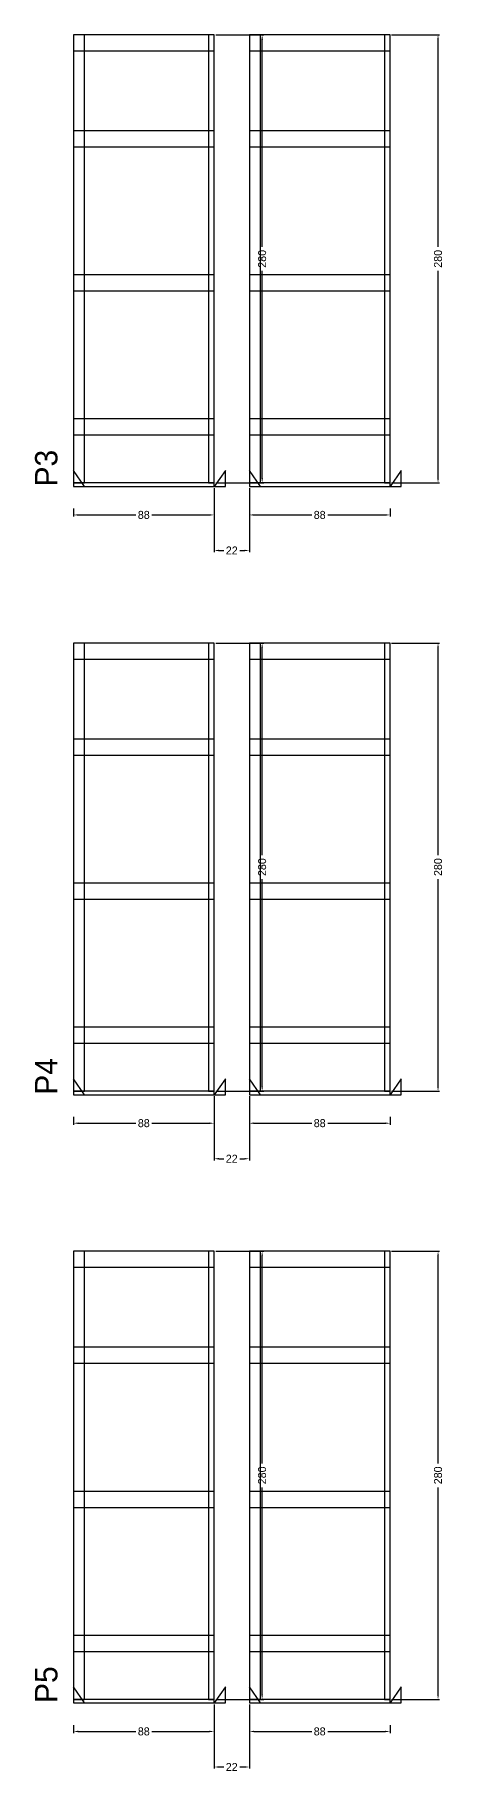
# Model space of a CAD drawing. Header units: centimetres. Extents: x -7000 to 4307, y -13306 to 295.
# Drawn here: x 3976 to 4231, y -1563 to -478 of the extents above; entities that cross this region are included whole.
import ezdxf

# ---------------------------------------------------------------- set-up
doc = ezdxf.new("R2010")
doc.units = ezdxf.units.CM
for name, color, linetype in [('COTA', 241, 'Continuous'), ('NOMENCLATURA', 7, 'Continuous'), ('SARR_2.2x10', 60, 'Continuous'), ('SARR_2.2x7', 40, 'Continuous'), ('SARR_3.5x7', 81, 'Continuous')]:
    doc.layers.add(name, color=color, linetype=linetype)
doc.dimstyles.new('PAINEL-NOVA', dxfattribs={"dimtxt": 5, "dimasz": 3, "dimexe": 1, "dimexo": 1, "dimgap": 1, "dimtad": 1, "dimcen": 2.5, "dimazin": 3, "dimtfac": 1, "dimtmove": 0, "dimatfit": 3})

# ---------------------------------------------------------------- blocks, each defined once
blk = doc.blocks.new('_CLOSEDFILLED')
at = {"color": 0, "linetype": 'BYBLOCK'}
blk.add_solid([(-1, 0.16), (0, 0), (-1, -0.16)], dxfattribs=at)
blk = doc.blocks.new('*D89')
for p, q in [((4000, -773.8), (4000, -778.8)), ((4003, -777.8), (4039, -777.8)), ((4049, -777.8), (4085, -777.8)), ((4088, -773.8), (4088, -778.8))]:
    blk.add_line(p, q)
at = {"layer": 'Defpoints'}
for p in [(4000, -772.8), (4000, -777.8), (4088, -772.8)]:
    blk.add_point(p, dxfattribs=at)
at = {"layer": 'SARR_2.2x10', "xscale": 3, "yscale": 3, "rotation": 180}
blk.add_blockref('_CLOSEDFILLED', (4000, -777.8), dxfattribs=at)
at = {"layer": 'SARR_2.2x10', "xscale": 3, "yscale": 3}
blk.add_blockref('_CLOSEDFILLED', (4088, -777.8), dxfattribs=at)
at = {"layer": 'SARR_2.2x10', "insert": (4044, -777.8), "char_height": 5, "attachment_point": 5}
blk.add_mtext('88', dxfattribs=at)
blk = doc.blocks.new('*D90')
for p, q in [((4089, -477.8), (4119, -477.8)), ((4118, -610.3), (4118, -480.8)), ((4118, -754.8), (4118, -625.3)), ((4089, -757.8), (4119, -757.8))]:
    blk.add_line(p, q)
at = {"layer": 'Defpoints'}
for p in [(4088, -477.8), (4088, -757.8), (4118, -757.8)]:
    blk.add_point(p, dxfattribs=at)
at = {"layer": 'SARR_2.2x10', "xscale": 3, "yscale": 3}
for p, rotation in [((4118, -477.8), 90), ((4118, -757.8), 270)]:
    blk.add_blockref('_CLOSEDFILLED', p, dxfattribs=dict(at, rotation=rotation))
at = {"layer": 'SARR_2.2x10', "insert": (4118, -617.8), "char_height": 5, "attachment_point": 5, "rotation": 90}
blk.add_mtext('280', dxfattribs=at)
blk = doc.blocks.new('GRA-E')
at = {"layer": 'SARR_2.2x7'}
blk.add_lwpolyline([(0, 0), (7, 0), (0, 10)], close=True, dxfattribs=at)
blk = doc.blocks.new('GRA-D')
at = {"layer": 'SARR_2.2x7'}
blk.add_lwpolyline([(0, 0), (7, 0), (7, 10)], close=True, dxfattribs=at)
blk = doc.blocks.new('*D91')
for p, q in [((4110, -773.8), (4110, -778.8)), ((4113, -777.8), (4149, -777.8)), ((4159, -777.8), (4195, -777.8)), ((4198, -773.8), (4198, -778.8))]:
    blk.add_line(p, q)
at = {"layer": 'Defpoints'}
for p in [(4110, -772.8), (4110, -777.8), (4198, -772.8)]:
    blk.add_point(p, dxfattribs=at)
at = {"layer": 'SARR_2.2x10', "xscale": 3, "yscale": 3, "rotation": 180}
blk.add_blockref('_CLOSEDFILLED', (4110, -777.8), dxfattribs=at)
at = {"layer": 'SARR_2.2x10', "xscale": 3, "yscale": 3}
blk.add_blockref('_CLOSEDFILLED', (4198, -777.8), dxfattribs=at)
at = {"layer": 'SARR_2.2x10', "insert": (4154, -777.8), "char_height": 5, "attachment_point": 5}
blk.add_mtext('88', dxfattribs=at)
blk = doc.blocks.new('*D92')
for p, q in [((4199, -477.8), (4229, -477.8)), ((4228, -610.3), (4228, -480.8)), ((4228, -754.8), (4228, -625.3)), ((4199, -757.8), (4229, -757.8))]:
    blk.add_line(p, q)
at = {"layer": 'Defpoints'}
for p in [(4198, -477.8), (4198, -757.8), (4228, -757.8)]:
    blk.add_point(p, dxfattribs=at)
at = {"layer": 'SARR_2.2x10', "xscale": 3, "yscale": 3}
for p, rotation in [((4228, -477.8), 90), ((4228, -757.8), 270)]:
    blk.add_blockref('_CLOSEDFILLED', p, dxfattribs=dict(at, rotation=rotation))
at = {"layer": 'SARR_2.2x10', "insert": (4228, -617.8), "char_height": 5, "attachment_point": 5, "rotation": 90}
blk.add_mtext('280', dxfattribs=at)
blk = doc.blocks.new('*D93')
for p, q in [((4199, -477.8), (4229, -477.8)), ((4228, -610.3), (4228, -480.8)), ((4228, -754.8), (4228, -625.3)), ((4199, -757.8), (4229, -757.8))]:
    blk.add_line(p, q)
at = {"layer": 'Defpoints'}
for p in [(4198, -477.8), (4198, -757.8), (4228, -757.8)]:
    blk.add_point(p, dxfattribs=at)
at = {"layer": 'SARR_2.2x10', "xscale": 3, "yscale": 3}
for p, rotation in [((4228, -477.8), 90), ((4228, -757.8), 270)]:
    blk.add_blockref('_CLOSEDFILLED', p, dxfattribs=dict(at, rotation=rotation))
at = {"layer": 'SARR_2.2x10', "insert": (4228, -617.8), "char_height": 5, "attachment_point": 5, "rotation": 90}
blk.add_mtext('280', dxfattribs=at)
blk = doc.blocks.new('*D94')
for p, q in [((4199, -477.8), (4229, -477.8)), ((4228, -610.3), (4228, -480.8)), ((4228, -754.8), (4228, -625.3)), ((4199, -757.8), (4229, -757.8))]:
    blk.add_line(p, q)
at = {"layer": 'Defpoints'}
for p in [(4198, -477.8), (4198, -757.8), (4228, -757.8)]:
    blk.add_point(p, dxfattribs=at)
at = {"layer": 'SARR_2.2x10', "xscale": 3, "yscale": 3}
for p, rotation in [((4228, -477.8), 90), ((4228, -757.8), 270)]:
    blk.add_blockref('_CLOSEDFILLED', p, dxfattribs=dict(at, rotation=rotation))
at = {"layer": 'SARR_2.2x10', "insert": (4228, -617.8), "char_height": 5, "attachment_point": 5, "rotation": 90}
blk.add_mtext('280', dxfattribs=at)
blk = doc.blocks.new('*D95')
for p, q in [((4199, -477.8), (4229, -477.8)), ((4228, -610.3), (4228, -480.8)), ((4228, -754.8), (4228, -625.3)), ((4199, -757.8), (4229, -757.8))]:
    blk.add_line(p, q)
at = {"layer": 'Defpoints'}
for p in [(4198, -477.8), (4198, -757.8), (4228, -757.8)]:
    blk.add_point(p, dxfattribs=at)
at = {"layer": 'SARR_2.2x10', "xscale": 3, "yscale": 3}
for p, rotation in [((4228, -477.8), 90), ((4228, -757.8), 270)]:
    blk.add_blockref('_CLOSEDFILLED', p, dxfattribs=dict(at, rotation=rotation))
at = {"layer": 'SARR_2.2x10', "insert": (4228, -617.8), "char_height": 5, "attachment_point": 5, "rotation": 90}
blk.add_mtext('280', dxfattribs=at)
blk = doc.blocks.new('*D96')
for p, q in [((4199, -477.8), (4229, -477.8)), ((4228, -610.3), (4228, -480.8)), ((4228, -754.8), (4228, -625.3)), ((4199, -757.8), (4229, -757.8))]:
    blk.add_line(p, q)
at = {"layer": 'Defpoints'}
for p in [(4198, -477.8), (4198, -757.8), (4228, -757.8)]:
    blk.add_point(p, dxfattribs=at)
at = {"layer": 'SARR_2.2x10', "xscale": 3, "yscale": 3}
for p, rotation in [((4228, -477.8), 90), ((4228, -757.8), 270)]:
    blk.add_blockref('_CLOSEDFILLED', p, dxfattribs=dict(at, rotation=rotation))
at = {"layer": 'SARR_2.2x10', "insert": (4228, -617.8), "char_height": 5, "attachment_point": 5, "rotation": 90}
blk.add_mtext('280', dxfattribs=at)
blk = doc.blocks.new('*D97')
for p, q in [((4199, -477.8), (4229, -477.8)), ((4228, -610.3), (4228, -480.8)), ((4228, -754.8), (4228, -625.3)), ((4199, -757.8), (4229, -757.8))]:
    blk.add_line(p, q)
at = {"layer": 'Defpoints'}
for p in [(4198, -477.8), (4198, -757.8), (4228, -757.8)]:
    blk.add_point(p, dxfattribs=at)
at = {"layer": 'SARR_2.2x10', "xscale": 3, "yscale": 3}
for p, rotation in [((4228, -477.8), 90), ((4228, -757.8), 270)]:
    blk.add_blockref('_CLOSEDFILLED', p, dxfattribs=dict(at, rotation=rotation))
at = {"layer": 'SARR_2.2x10', "insert": (4228, -617.8), "char_height": 5, "attachment_point": 5, "rotation": 90}
blk.add_mtext('280', dxfattribs=at)
blk = doc.blocks.new('*D98')
for p, q in [((4199, -477.8), (4229, -477.8)), ((4228, -610.3), (4228, -480.8)), ((4228, -754.8), (4228, -625.3)), ((4199, -757.8), (4229, -757.8))]:
    blk.add_line(p, q)
at = {"layer": 'Defpoints'}
for p in [(4198, -477.8), (4198, -757.8), (4228, -757.8)]:
    blk.add_point(p, dxfattribs=at)
at = {"layer": 'SARR_2.2x10', "xscale": 3, "yscale": 3}
for p, rotation in [((4228, -477.8), 90), ((4228, -757.8), 270)]:
    blk.add_blockref('_CLOSEDFILLED', p, dxfattribs=dict(at, rotation=rotation))
at = {"layer": 'SARR_2.2x10', "insert": (4228, -617.8), "char_height": 5, "attachment_point": 5, "rotation": 90}
blk.add_mtext('280', dxfattribs=at)
blk = doc.blocks.new('*D99')
for p, q in [((4199, -477.8), (4229, -477.8)), ((4228, -610.3), (4228, -480.8)), ((4228, -754.8), (4228, -625.3)), ((4199, -757.8), (4229, -757.8))]:
    blk.add_line(p, q)
at = {"layer": 'Defpoints'}
for p in [(4198, -477.8), (4198, -757.8), (4228, -757.8)]:
    blk.add_point(p, dxfattribs=at)
at = {"layer": 'SARR_2.2x10', "xscale": 3, "yscale": 3}
for p, rotation in [((4228, -477.8), 90), ((4228, -757.8), 270)]:
    blk.add_blockref('_CLOSEDFILLED', p, dxfattribs=dict(at, rotation=rotation))
at = {"layer": 'SARR_2.2x10', "insert": (4228, -617.8), "char_height": 5, "attachment_point": 5, "rotation": 90}
blk.add_mtext('280', dxfattribs=at)
blk = doc.blocks.new('*D100')
for p, q in [((4199, -477.8), (4229, -477.8)), ((4228, -610.3), (4228, -480.8)), ((4228, -754.8), (4228, -625.3)), ((4199, -757.8), (4229, -757.8))]:
    blk.add_line(p, q)
at = {"layer": 'Defpoints'}
for p in [(4198, -477.8), (4198, -757.8), (4228, -757.8)]:
    blk.add_point(p, dxfattribs=at)
at = {"layer": 'SARR_2.2x10', "xscale": 3, "yscale": 3}
for p, rotation in [((4228, -477.8), 90), ((4228, -757.8), 270)]:
    blk.add_blockref('_CLOSEDFILLED', p, dxfattribs=dict(at, rotation=rotation))
at = {"layer": 'SARR_2.2x10', "insert": (4228, -617.8), "char_height": 5, "attachment_point": 5, "rotation": 90}
blk.add_mtext('280', dxfattribs=at)
blk = doc.blocks.new('*D101')
for p, q in [((4199, -477.8), (4229, -477.8)), ((4228, -610.3), (4228, -480.8)), ((4228, -754.8), (4228, -625.3)), ((4199, -757.8), (4229, -757.8))]:
    blk.add_line(p, q)
at = {"layer": 'Defpoints'}
for p in [(4198, -477.8), (4198, -757.8), (4228, -757.8)]:
    blk.add_point(p, dxfattribs=at)
at = {"layer": 'SARR_2.2x10', "xscale": 3, "yscale": 3}
for p, rotation in [((4228, -477.8), 90), ((4228, -757.8), 270)]:
    blk.add_blockref('_CLOSEDFILLED', p, dxfattribs=dict(at, rotation=rotation))
at = {"layer": 'SARR_2.2x10', "insert": (4228, -617.8), "char_height": 5, "attachment_point": 5, "rotation": 90}
blk.add_mtext('280', dxfattribs=at)
blk = doc.blocks.new('*D102')
for p, q in [((4088, -761), (4088, -801)), ((4110, -761), (4110, -801)), ((4091, -800), (4094, -800)), ((4104, -800), (4107, -800))]:
    blk.add_line(p, q)
at = {"layer": 'Defpoints'}
for p in [(4088, -760), (4110, -760), (4088, -800)]:
    blk.add_point(p, dxfattribs=at)
at = {"layer": 'COTA', "xscale": 3, "yscale": 3, "rotation": 180}
blk.add_blockref('_CLOSEDFILLED', (4088, -800), dxfattribs=at)
at = {"layer": 'COTA', "xscale": 3, "yscale": 3}
blk.add_blockref('_CLOSEDFILLED', (4110, -800), dxfattribs=at)
at = {"layer": 'COTA', "insert": (4099, -800), "char_height": 5, "attachment_point": 5}
blk.add_mtext('22', dxfattribs=at)
blk = doc.blocks.new('*D123')
for p, q in [((4000, -1153.8), (4000, -1158.8)), ((4003, -1157.8), (4039, -1157.8)), ((4049, -1157.8), (4085, -1157.8)), ((4088, -1153.8), (4088, -1158.8))]:
    blk.add_line(p, q)
at = {"layer": 'Defpoints'}
for p in [(4000, -1152.8), (4000, -1157.8), (4088, -1152.8)]:
    blk.add_point(p, dxfattribs=at)
at = {"layer": 'SARR_2.2x10', "xscale": 3, "yscale": 3, "rotation": 180}
blk.add_blockref('_CLOSEDFILLED', (4000, -1157.8), dxfattribs=at)
at = {"layer": 'SARR_2.2x10', "xscale": 3, "yscale": 3}
blk.add_blockref('_CLOSEDFILLED', (4088, -1157.8), dxfattribs=at)
at = {"layer": 'SARR_2.2x10', "insert": (4044, -1157.8), "char_height": 5, "attachment_point": 5}
blk.add_mtext('88', dxfattribs=at)
blk = doc.blocks.new('*D124')
for p, q in [((4089, -857.8), (4119, -857.8)), ((4118, -990.3), (4118, -860.8)), ((4118, -1134.8), (4118, -1005.3)), ((4089, -1137.8), (4119, -1137.8))]:
    blk.add_line(p, q)
at = {"layer": 'Defpoints'}
for p in [(4088, -857.8), (4088, -1137.8), (4118, -1137.8)]:
    blk.add_point(p, dxfattribs=at)
at = {"layer": 'SARR_2.2x10', "xscale": 3, "yscale": 3}
for p, rotation in [((4118, -857.8), 90), ((4118, -1137.8), 270)]:
    blk.add_blockref('_CLOSEDFILLED', p, dxfattribs=dict(at, rotation=rotation))
at = {"layer": 'SARR_2.2x10', "insert": (4118, -997.8), "char_height": 5, "attachment_point": 5, "rotation": 90}
blk.add_mtext('280', dxfattribs=at)
blk = doc.blocks.new('*D125')
for p, q in [((4110, -1153.8), (4110, -1158.8)), ((4113, -1157.8), (4149, -1157.8)), ((4159, -1157.8), (4195, -1157.8)), ((4198, -1153.8), (4198, -1158.8))]:
    blk.add_line(p, q)
at = {"layer": 'Defpoints'}
for p in [(4110, -1152.8), (4110, -1157.8), (4198, -1152.8)]:
    blk.add_point(p, dxfattribs=at)
at = {"layer": 'SARR_2.2x10', "xscale": 3, "yscale": 3, "rotation": 180}
blk.add_blockref('_CLOSEDFILLED', (4110, -1157.8), dxfattribs=at)
at = {"layer": 'SARR_2.2x10', "xscale": 3, "yscale": 3}
blk.add_blockref('_CLOSEDFILLED', (4198, -1157.8), dxfattribs=at)
at = {"layer": 'SARR_2.2x10', "insert": (4154, -1157.8), "char_height": 5, "attachment_point": 5}
blk.add_mtext('88', dxfattribs=at)
blk = doc.blocks.new('*D126')
for p, q in [((4199, -857.8), (4229, -857.8)), ((4228, -990.3), (4228, -860.8)), ((4228, -1134.8), (4228, -1005.3)), ((4199, -1137.8), (4229, -1137.8))]:
    blk.add_line(p, q)
at = {"layer": 'Defpoints'}
for p in [(4198, -857.8), (4198, -1137.8), (4228, -1137.8)]:
    blk.add_point(p, dxfattribs=at)
at = {"layer": 'SARR_2.2x10', "xscale": 3, "yscale": 3}
for p, rotation in [((4228, -857.8), 90), ((4228, -1137.8), 270)]:
    blk.add_blockref('_CLOSEDFILLED', p, dxfattribs=dict(at, rotation=rotation))
at = {"layer": 'SARR_2.2x10', "insert": (4228, -997.8), "char_height": 5, "attachment_point": 5, "rotation": 90}
blk.add_mtext('280', dxfattribs=at)
blk = doc.blocks.new('*D127')
for p, q in [((4199, -857.8), (4229, -857.8)), ((4228, -990.3), (4228, -860.8)), ((4228, -1134.8), (4228, -1005.3)), ((4199, -1137.8), (4229, -1137.8))]:
    blk.add_line(p, q)
at = {"layer": 'Defpoints'}
for p in [(4198, -857.8), (4198, -1137.8), (4228, -1137.8)]:
    blk.add_point(p, dxfattribs=at)
at = {"layer": 'SARR_2.2x10', "xscale": 3, "yscale": 3}
for p, rotation in [((4228, -857.8), 90), ((4228, -1137.8), 270)]:
    blk.add_blockref('_CLOSEDFILLED', p, dxfattribs=dict(at, rotation=rotation))
at = {"layer": 'SARR_2.2x10', "insert": (4228, -997.8), "char_height": 5, "attachment_point": 5, "rotation": 90}
blk.add_mtext('280', dxfattribs=at)
blk = doc.blocks.new('*D128')
for p, q in [((4199, -857.8), (4229, -857.8)), ((4228, -990.3), (4228, -860.8)), ((4228, -1134.8), (4228, -1005.3)), ((4199, -1137.8), (4229, -1137.8))]:
    blk.add_line(p, q)
at = {"layer": 'Defpoints'}
for p in [(4198, -857.8), (4198, -1137.8), (4228, -1137.8)]:
    blk.add_point(p, dxfattribs=at)
at = {"layer": 'SARR_2.2x10', "xscale": 3, "yscale": 3}
for p, rotation in [((4228, -857.8), 90), ((4228, -1137.8), 270)]:
    blk.add_blockref('_CLOSEDFILLED', p, dxfattribs=dict(at, rotation=rotation))
at = {"layer": 'SARR_2.2x10', "insert": (4228, -997.8), "char_height": 5, "attachment_point": 5, "rotation": 90}
blk.add_mtext('280', dxfattribs=at)
blk = doc.blocks.new('*D129')
for p, q in [((4199, -857.8), (4229, -857.8)), ((4228, -990.3), (4228, -860.8)), ((4228, -1134.8), (4228, -1005.3)), ((4199, -1137.8), (4229, -1137.8))]:
    blk.add_line(p, q)
at = {"layer": 'Defpoints'}
for p in [(4198, -857.8), (4198, -1137.8), (4228, -1137.8)]:
    blk.add_point(p, dxfattribs=at)
at = {"layer": 'SARR_2.2x10', "xscale": 3, "yscale": 3}
for p, rotation in [((4228, -857.8), 90), ((4228, -1137.8), 270)]:
    blk.add_blockref('_CLOSEDFILLED', p, dxfattribs=dict(at, rotation=rotation))
at = {"layer": 'SARR_2.2x10', "insert": (4228, -997.8), "char_height": 5, "attachment_point": 5, "rotation": 90}
blk.add_mtext('280', dxfattribs=at)
blk = doc.blocks.new('*D130')
for p, q in [((4199, -857.8), (4229, -857.8)), ((4228, -990.3), (4228, -860.8)), ((4228, -1134.8), (4228, -1005.3)), ((4199, -1137.8), (4229, -1137.8))]:
    blk.add_line(p, q)
at = {"layer": 'Defpoints'}
for p in [(4198, -857.8), (4198, -1137.8), (4228, -1137.8)]:
    blk.add_point(p, dxfattribs=at)
at = {"layer": 'SARR_2.2x10', "xscale": 3, "yscale": 3}
for p, rotation in [((4228, -857.8), 90), ((4228, -1137.8), 270)]:
    blk.add_blockref('_CLOSEDFILLED', p, dxfattribs=dict(at, rotation=rotation))
at = {"layer": 'SARR_2.2x10', "insert": (4228, -997.8), "char_height": 5, "attachment_point": 5, "rotation": 90}
blk.add_mtext('280', dxfattribs=at)
blk = doc.blocks.new('*D131')
for p, q in [((4199, -857.8), (4229, -857.8)), ((4228, -990.3), (4228, -860.8)), ((4228, -1134.8), (4228, -1005.3)), ((4199, -1137.8), (4229, -1137.8))]:
    blk.add_line(p, q)
at = {"layer": 'Defpoints'}
for p in [(4198, -857.8), (4198, -1137.8), (4228, -1137.8)]:
    blk.add_point(p, dxfattribs=at)
at = {"layer": 'SARR_2.2x10', "xscale": 3, "yscale": 3}
for p, rotation in [((4228, -857.8), 90), ((4228, -1137.8), 270)]:
    blk.add_blockref('_CLOSEDFILLED', p, dxfattribs=dict(at, rotation=rotation))
at = {"layer": 'SARR_2.2x10', "insert": (4228, -997.8), "char_height": 5, "attachment_point": 5, "rotation": 90}
blk.add_mtext('280', dxfattribs=at)
blk = doc.blocks.new('*D132')
for p, q in [((4199, -857.8), (4229, -857.8)), ((4228, -990.3), (4228, -860.8)), ((4228, -1134.8), (4228, -1005.3)), ((4199, -1137.8), (4229, -1137.8))]:
    blk.add_line(p, q)
at = {"layer": 'Defpoints'}
for p in [(4198, -857.8), (4198, -1137.8), (4228, -1137.8)]:
    blk.add_point(p, dxfattribs=at)
at = {"layer": 'SARR_2.2x10', "xscale": 3, "yscale": 3}
for p, rotation in [((4228, -857.8), 90), ((4228, -1137.8), 270)]:
    blk.add_blockref('_CLOSEDFILLED', p, dxfattribs=dict(at, rotation=rotation))
at = {"layer": 'SARR_2.2x10', "insert": (4228, -997.8), "char_height": 5, "attachment_point": 5, "rotation": 90}
blk.add_mtext('280', dxfattribs=at)
blk = doc.blocks.new('*D133')
for p, q in [((4199, -857.8), (4229, -857.8)), ((4228, -990.3), (4228, -860.8)), ((4228, -1134.8), (4228, -1005.3)), ((4199, -1137.8), (4229, -1137.8))]:
    blk.add_line(p, q)
at = {"layer": 'Defpoints'}
for p in [(4198, -857.8), (4198, -1137.8), (4228, -1137.8)]:
    blk.add_point(p, dxfattribs=at)
at = {"layer": 'SARR_2.2x10', "xscale": 3, "yscale": 3}
for p, rotation in [((4228, -857.8), 90), ((4228, -1137.8), 270)]:
    blk.add_blockref('_CLOSEDFILLED', p, dxfattribs=dict(at, rotation=rotation))
at = {"layer": 'SARR_2.2x10', "insert": (4228, -997.8), "char_height": 5, "attachment_point": 5, "rotation": 90}
blk.add_mtext('280', dxfattribs=at)
blk = doc.blocks.new('*D134')
for p, q in [((4199, -857.8), (4229, -857.8)), ((4228, -990.3), (4228, -860.8)), ((4228, -1134.8), (4228, -1005.3)), ((4199, -1137.8), (4229, -1137.8))]:
    blk.add_line(p, q)
at = {"layer": 'Defpoints'}
for p in [(4198, -857.8), (4198, -1137.8), (4228, -1137.8)]:
    blk.add_point(p, dxfattribs=at)
at = {"layer": 'SARR_2.2x10', "xscale": 3, "yscale": 3}
for p, rotation in [((4228, -857.8), 90), ((4228, -1137.8), 270)]:
    blk.add_blockref('_CLOSEDFILLED', p, dxfattribs=dict(at, rotation=rotation))
at = {"layer": 'SARR_2.2x10', "insert": (4228, -997.8), "char_height": 5, "attachment_point": 5, "rotation": 90}
blk.add_mtext('280', dxfattribs=at)
blk = doc.blocks.new('*D135')
for p, q in [((4199, -857.8), (4229, -857.8)), ((4228, -990.3), (4228, -860.8)), ((4228, -1134.8), (4228, -1005.3)), ((4199, -1137.8), (4229, -1137.8))]:
    blk.add_line(p, q)
at = {"layer": 'Defpoints'}
for p in [(4198, -857.8), (4198, -1137.8), (4228, -1137.8)]:
    blk.add_point(p, dxfattribs=at)
at = {"layer": 'SARR_2.2x10', "xscale": 3, "yscale": 3}
for p, rotation in [((4228, -857.8), 90), ((4228, -1137.8), 270)]:
    blk.add_blockref('_CLOSEDFILLED', p, dxfattribs=dict(at, rotation=rotation))
at = {"layer": 'SARR_2.2x10', "insert": (4228, -997.8), "char_height": 5, "attachment_point": 5, "rotation": 90}
blk.add_mtext('280', dxfattribs=at)
blk = doc.blocks.new('*D136')
for p, q in [((4088, -1141), (4088, -1181)), ((4110, -1141), (4110, -1181)), ((4091, -1180), (4094, -1180)), ((4104, -1180), (4107, -1180))]:
    blk.add_line(p, q)
at = {"layer": 'Defpoints'}
for p in [(4088, -1140), (4110, -1140), (4088, -1180)]:
    blk.add_point(p, dxfattribs=at)
at = {"layer": 'COTA', "xscale": 3, "yscale": 3, "rotation": 180}
blk.add_blockref('_CLOSEDFILLED', (4088, -1180), dxfattribs=at)
at = {"layer": 'COTA', "xscale": 3, "yscale": 3}
blk.add_blockref('_CLOSEDFILLED', (4110, -1180), dxfattribs=at)
at = {"layer": 'COTA', "insert": (4099, -1180), "char_height": 5, "attachment_point": 5}
blk.add_mtext('22', dxfattribs=at)
blk = doc.blocks.new('*D157')
for p, q in [((4000, -1533.8), (4000, -1538.8)), ((4003, -1537.8), (4039, -1537.8)), ((4049, -1537.8), (4085, -1537.8)), ((4088, -1533.8), (4088, -1538.8))]:
    blk.add_line(p, q)
at = {"layer": 'Defpoints'}
for p in [(4000, -1532.8), (4000, -1537.8), (4088, -1532.8)]:
    blk.add_point(p, dxfattribs=at)
at = {"layer": 'SARR_2.2x10', "xscale": 3, "yscale": 3, "rotation": 180}
blk.add_blockref('_CLOSEDFILLED', (4000, -1537.8), dxfattribs=at)
at = {"layer": 'SARR_2.2x10', "xscale": 3, "yscale": 3}
blk.add_blockref('_CLOSEDFILLED', (4088, -1537.8), dxfattribs=at)
at = {"layer": 'SARR_2.2x10', "insert": (4044, -1537.8), "char_height": 5, "attachment_point": 5}
blk.add_mtext('88', dxfattribs=at)
blk = doc.blocks.new('*D158')
for p, q in [((4089, -1237.8), (4119, -1237.8)), ((4118, -1370.3), (4118, -1240.8)), ((4118, -1514.8), (4118, -1385.3)), ((4089, -1517.8), (4119, -1517.8))]:
    blk.add_line(p, q)
at = {"layer": 'Defpoints'}
for p in [(4088, -1237.8), (4088, -1517.8), (4118, -1517.8)]:
    blk.add_point(p, dxfattribs=at)
at = {"layer": 'SARR_2.2x10', "xscale": 3, "yscale": 3}
for p, rotation in [((4118, -1237.8), 90), ((4118, -1517.8), 270)]:
    blk.add_blockref('_CLOSEDFILLED', p, dxfattribs=dict(at, rotation=rotation))
at = {"layer": 'SARR_2.2x10', "insert": (4118, -1377.8), "char_height": 5, "attachment_point": 5, "rotation": 90}
blk.add_mtext('280', dxfattribs=at)
blk = doc.blocks.new('*D159')
for p, q in [((4110, -1533.8), (4110, -1538.8)), ((4113, -1537.8), (4149, -1537.8)), ((4159, -1537.8), (4195, -1537.8)), ((4198, -1533.8), (4198, -1538.8))]:
    blk.add_line(p, q)
at = {"layer": 'Defpoints'}
for p in [(4110, -1532.8), (4110, -1537.8), (4198, -1532.8)]:
    blk.add_point(p, dxfattribs=at)
at = {"layer": 'SARR_2.2x10', "xscale": 3, "yscale": 3, "rotation": 180}
blk.add_blockref('_CLOSEDFILLED', (4110, -1537.8), dxfattribs=at)
at = {"layer": 'SARR_2.2x10', "xscale": 3, "yscale": 3}
blk.add_blockref('_CLOSEDFILLED', (4198, -1537.8), dxfattribs=at)
at = {"layer": 'SARR_2.2x10', "insert": (4154, -1537.8), "char_height": 5, "attachment_point": 5}
blk.add_mtext('88', dxfattribs=at)
blk = doc.blocks.new('*D160')
for p, q in [((4199, -1237.8), (4229, -1237.8)), ((4228, -1370.3), (4228, -1240.8)), ((4228, -1514.8), (4228, -1385.3)), ((4199, -1517.8), (4229, -1517.8))]:
    blk.add_line(p, q)
at = {"layer": 'Defpoints'}
for p in [(4198, -1237.8), (4198, -1517.8), (4228, -1517.8)]:
    blk.add_point(p, dxfattribs=at)
at = {"layer": 'SARR_2.2x10', "xscale": 3, "yscale": 3}
for p, rotation in [((4228, -1237.8), 90), ((4228, -1517.8), 270)]:
    blk.add_blockref('_CLOSEDFILLED', p, dxfattribs=dict(at, rotation=rotation))
at = {"layer": 'SARR_2.2x10', "insert": (4228, -1377.8), "char_height": 5, "attachment_point": 5, "rotation": 90}
blk.add_mtext('280', dxfattribs=at)
blk = doc.blocks.new('*D161')
for p, q in [((4199, -1237.8), (4229, -1237.8)), ((4228, -1370.3), (4228, -1240.8)), ((4228, -1514.8), (4228, -1385.3)), ((4199, -1517.8), (4229, -1517.8))]:
    blk.add_line(p, q)
at = {"layer": 'Defpoints'}
for p in [(4198, -1237.8), (4198, -1517.8), (4228, -1517.8)]:
    blk.add_point(p, dxfattribs=at)
at = {"layer": 'SARR_2.2x10', "xscale": 3, "yscale": 3}
for p, rotation in [((4228, -1237.8), 90), ((4228, -1517.8), 270)]:
    blk.add_blockref('_CLOSEDFILLED', p, dxfattribs=dict(at, rotation=rotation))
at = {"layer": 'SARR_2.2x10', "insert": (4228, -1377.8), "char_height": 5, "attachment_point": 5, "rotation": 90}
blk.add_mtext('280', dxfattribs=at)
blk = doc.blocks.new('*D162')
for p, q in [((4199, -1237.8), (4229, -1237.8)), ((4228, -1370.3), (4228, -1240.8)), ((4228, -1514.8), (4228, -1385.3)), ((4199, -1517.8), (4229, -1517.8))]:
    blk.add_line(p, q)
at = {"layer": 'Defpoints'}
for p in [(4198, -1237.8), (4198, -1517.8), (4228, -1517.8)]:
    blk.add_point(p, dxfattribs=at)
at = {"layer": 'SARR_2.2x10', "xscale": 3, "yscale": 3}
for p, rotation in [((4228, -1237.8), 90), ((4228, -1517.8), 270)]:
    blk.add_blockref('_CLOSEDFILLED', p, dxfattribs=dict(at, rotation=rotation))
at = {"layer": 'SARR_2.2x10', "insert": (4228, -1377.8), "char_height": 5, "attachment_point": 5, "rotation": 90}
blk.add_mtext('280', dxfattribs=at)
blk = doc.blocks.new('*D163')
for p, q in [((4199, -1237.8), (4229, -1237.8)), ((4228, -1370.3), (4228, -1240.8)), ((4228, -1514.8), (4228, -1385.3)), ((4199, -1517.8), (4229, -1517.8))]:
    blk.add_line(p, q)
at = {"layer": 'Defpoints'}
for p in [(4198, -1237.8), (4198, -1517.8), (4228, -1517.8)]:
    blk.add_point(p, dxfattribs=at)
at = {"layer": 'SARR_2.2x10', "xscale": 3, "yscale": 3}
for p, rotation in [((4228, -1237.8), 90), ((4228, -1517.8), 270)]:
    blk.add_blockref('_CLOSEDFILLED', p, dxfattribs=dict(at, rotation=rotation))
at = {"layer": 'SARR_2.2x10', "insert": (4228, -1377.8), "char_height": 5, "attachment_point": 5, "rotation": 90}
blk.add_mtext('280', dxfattribs=at)
blk = doc.blocks.new('*D164')
for p, q in [((4199, -1237.8), (4229, -1237.8)), ((4228, -1370.3), (4228, -1240.8)), ((4228, -1514.8), (4228, -1385.3)), ((4199, -1517.8), (4229, -1517.8))]:
    blk.add_line(p, q)
at = {"layer": 'Defpoints'}
for p in [(4198, -1237.8), (4198, -1517.8), (4228, -1517.8)]:
    blk.add_point(p, dxfattribs=at)
at = {"layer": 'SARR_2.2x10', "xscale": 3, "yscale": 3}
for p, rotation in [((4228, -1237.8), 90), ((4228, -1517.8), 270)]:
    blk.add_blockref('_CLOSEDFILLED', p, dxfattribs=dict(at, rotation=rotation))
at = {"layer": 'SARR_2.2x10', "insert": (4228, -1377.8), "char_height": 5, "attachment_point": 5, "rotation": 90}
blk.add_mtext('280', dxfattribs=at)
blk = doc.blocks.new('*D165')
for p, q in [((4199, -1237.8), (4229, -1237.8)), ((4228, -1370.3), (4228, -1240.8)), ((4228, -1514.8), (4228, -1385.3)), ((4199, -1517.8), (4229, -1517.8))]:
    blk.add_line(p, q)
at = {"layer": 'Defpoints'}
for p in [(4198, -1237.8), (4198, -1517.8), (4228, -1517.8)]:
    blk.add_point(p, dxfattribs=at)
at = {"layer": 'SARR_2.2x10', "xscale": 3, "yscale": 3}
for p, rotation in [((4228, -1237.8), 90), ((4228, -1517.8), 270)]:
    blk.add_blockref('_CLOSEDFILLED', p, dxfattribs=dict(at, rotation=rotation))
at = {"layer": 'SARR_2.2x10', "insert": (4228, -1377.8), "char_height": 5, "attachment_point": 5, "rotation": 90}
blk.add_mtext('280', dxfattribs=at)
blk = doc.blocks.new('*D166')
for p, q in [((4199, -1237.8), (4229, -1237.8)), ((4228, -1370.3), (4228, -1240.8)), ((4228, -1514.8), (4228, -1385.3)), ((4199, -1517.8), (4229, -1517.8))]:
    blk.add_line(p, q)
at = {"layer": 'Defpoints'}
for p in [(4198, -1237.8), (4198, -1517.8), (4228, -1517.8)]:
    blk.add_point(p, dxfattribs=at)
at = {"layer": 'SARR_2.2x10', "xscale": 3, "yscale": 3}
for p, rotation in [((4228, -1237.8), 90), ((4228, -1517.8), 270)]:
    blk.add_blockref('_CLOSEDFILLED', p, dxfattribs=dict(at, rotation=rotation))
at = {"layer": 'SARR_2.2x10', "insert": (4228, -1377.8), "char_height": 5, "attachment_point": 5, "rotation": 90}
blk.add_mtext('280', dxfattribs=at)
blk = doc.blocks.new('*D167')
for p, q in [((4199, -1237.8), (4229, -1237.8)), ((4228, -1370.3), (4228, -1240.8)), ((4228, -1514.8), (4228, -1385.3)), ((4199, -1517.8), (4229, -1517.8))]:
    blk.add_line(p, q)
at = {"layer": 'Defpoints'}
for p in [(4198, -1237.8), (4198, -1517.8), (4228, -1517.8)]:
    blk.add_point(p, dxfattribs=at)
at = {"layer": 'SARR_2.2x10', "xscale": 3, "yscale": 3}
for p, rotation in [((4228, -1237.8), 90), ((4228, -1517.8), 270)]:
    blk.add_blockref('_CLOSEDFILLED', p, dxfattribs=dict(at, rotation=rotation))
at = {"layer": 'SARR_2.2x10', "insert": (4228, -1377.8), "char_height": 5, "attachment_point": 5, "rotation": 90}
blk.add_mtext('280', dxfattribs=at)
blk = doc.blocks.new('*D168')
for p, q in [((4199, -1237.8), (4229, -1237.8)), ((4228, -1370.3), (4228, -1240.8)), ((4228, -1514.8), (4228, -1385.3)), ((4199, -1517.8), (4229, -1517.8))]:
    blk.add_line(p, q)
at = {"layer": 'Defpoints'}
for p in [(4198, -1237.8), (4198, -1517.8), (4228, -1517.8)]:
    blk.add_point(p, dxfattribs=at)
at = {"layer": 'SARR_2.2x10', "xscale": 3, "yscale": 3}
for p, rotation in [((4228, -1237.8), 90), ((4228, -1517.8), 270)]:
    blk.add_blockref('_CLOSEDFILLED', p, dxfattribs=dict(at, rotation=rotation))
at = {"layer": 'SARR_2.2x10', "insert": (4228, -1377.8), "char_height": 5, "attachment_point": 5, "rotation": 90}
blk.add_mtext('280', dxfattribs=at)
blk = doc.blocks.new('*D169')
for p, q in [((4199, -1237.8), (4229, -1237.8)), ((4228, -1370.3), (4228, -1240.8)), ((4228, -1514.8), (4228, -1385.3)), ((4199, -1517.8), (4229, -1517.8))]:
    blk.add_line(p, q)
at = {"layer": 'Defpoints'}
for p in [(4198, -1237.8), (4198, -1517.8), (4228, -1517.8)]:
    blk.add_point(p, dxfattribs=at)
at = {"layer": 'SARR_2.2x10', "xscale": 3, "yscale": 3}
for p, rotation in [((4228, -1237.8), 90), ((4228, -1517.8), 270)]:
    blk.add_blockref('_CLOSEDFILLED', p, dxfattribs=dict(at, rotation=rotation))
at = {"layer": 'SARR_2.2x10', "insert": (4228, -1377.8), "char_height": 5, "attachment_point": 5, "rotation": 90}
blk.add_mtext('280', dxfattribs=at)
blk = doc.blocks.new('*D170')
for p, q in [((4088, -1521), (4088, -1561)), ((4110, -1521), (4110, -1561)), ((4091, -1560), (4094, -1560)), ((4104, -1560), (4107, -1560))]:
    blk.add_line(p, q)
at = {"layer": 'Defpoints'}
for p in [(4088, -1520), (4110, -1520), (4088, -1560)]:
    blk.add_point(p, dxfattribs=at)
at = {"layer": 'COTA', "xscale": 3, "yscale": 3, "rotation": 180}
blk.add_blockref('_CLOSEDFILLED', (4088, -1560), dxfattribs=at)
at = {"layer": 'COTA', "xscale": 3, "yscale": 3}
blk.add_blockref('_CLOSEDFILLED', (4110, -1560), dxfattribs=at)
at = {"layer": 'COTA', "insert": (4099, -1560), "char_height": 5, "attachment_point": 5}
blk.add_mtext('22', dxfattribs=at)

msp = doc.modelspace()

# ---------------------------------------------------------------- linework, layer by layer
at = {"layer": 'SARR_2.2x10'}
for p, q in [((4088, -477.8), (4000, -477.8)), ((4000, -477.8), (4000, -487.8)), ((4000, -487.8), (4088, -487.8)), ((4088, -487.8), (4088, -477.8)), ((4198, -477.8), (4110, -477.8)), ((4110, -477.8), (4110, -487.8)), ((4110, -487.8), (4198, -487.8)), ((4198, -487.8), (4198, -477.8)), ((4088, -537.8), (4000, -537.8)), ((4000, -537.8), (4000, -547.8)), ((4088, -547.8), (4088, -537.8)), ((4198, -537.8), (4110, -537.8)), ((4110, -537.8), (4110, -547.8)), ((4198, -547.8), (4198, -537.8)), ((4000, -547.8), (4088, -547.8)), ((4110, -547.8), (4198, -547.8)), ((4088, -627.8), (4000, -627.8)), ((4000, -627.8), (4000, -637.8)), ((4088, -637.8), (4088, -627.8)), ((4198, -627.8), (4110, -627.8)), ((4110, -627.8), (4110, -637.8)), ((4198, -637.8), (4198, -627.8)), ((4000, -637.8), (4088, -637.8)), ((4110, -637.8), (4198, -637.8)), ((4088, -717.8), (4000, -717.8)), ((4000, -717.8), (4000, -727.8)), ((4088, -727.8), (4088, -717.8)), ((4198, -717.8), (4110, -717.8)), ((4110, -717.8), (4110, -727.8)), ((4198, -727.8), (4198, -717.8)), ((4000, -727.8), (4088, -727.8)), ((4110, -727.8), (4198, -727.8)), ((4088, -857.8), (4000, -857.8)), ((4000, -857.8), (4000, -867.8)), ((4000, -867.8), (4088, -867.8)), ((4088, -867.8), (4088, -857.8)), ((4198, -857.8), (4110, -857.8)), ((4110, -857.8), (4110, -867.8)), ((4110, -867.8), (4198, -867.8)), ((4198, -867.8), (4198, -857.8)), ((4088, -917.8), (4000, -917.8)), ((4000, -917.8), (4000, -927.8)), ((4088, -927.8), (4088, -917.8)), ((4198, -917.8), (4110, -917.8)), ((4110, -917.8), (4110, -927.8)), ((4198, -927.8), (4198, -917.8)), ((4000, -927.8), (4088, -927.8)), ((4110, -927.8), (4198, -927.8)), ((4088, -1007.8), (4000, -1007.8)), ((4000, -1007.8), (4000, -1017.8)), ((4088, -1017.8), (4088, -1007.8)), ((4198, -1007.8), (4110, -1007.8)), ((4110, -1007.8), (4110, -1017.8)), ((4198, -1017.8), (4198, -1007.8)), ((4000, -1017.8), (4088, -1017.8)), ((4110, -1017.8), (4198, -1017.8)), ((4088, -1097.8), (4000, -1097.8)), ((4000, -1097.8), (4000, -1107.8)), ((4088, -1107.8), (4088, -1097.8)), ((4198, -1097.8), (4110, -1097.8)), ((4110, -1097.8), (4110, -1107.8)), ((4198, -1107.8), (4198, -1097.8)), ((4000, -1107.8), (4088, -1107.8)), ((4110, -1107.8), (4198, -1107.8)), ((4088, -1237.8), (4000, -1237.8)), ((4000, -1237.8), (4000, -1247.8)), ((4000, -1247.8), (4088, -1247.8)), ((4088, -1247.8), (4088, -1237.8)), ((4198, -1237.8), (4110, -1237.8)), ((4110, -1237.8), (4110, -1247.8)), ((4110, -1247.8), (4198, -1247.8)), ((4198, -1247.8), (4198, -1237.8)), ((4088, -1297.8), (4000, -1297.8)), ((4000, -1297.8), (4000, -1307.8)), ((4088, -1307.8), (4088, -1297.8)), ((4198, -1297.8), (4110, -1297.8)), ((4110, -1297.8), (4110, -1307.8)), ((4198, -1307.8), (4198, -1297.8)), ((4000, -1307.8), (4088, -1307.8)), ((4110, -1307.8), (4198, -1307.8)), ((4088, -1387.8), (4000, -1387.8)), ((4000, -1387.8), (4000, -1397.8)), ((4088, -1397.8), (4088, -1387.8)), ((4198, -1387.8), (4110, -1387.8)), ((4110, -1387.8), (4110, -1397.8)), ((4198, -1397.8), (4198, -1387.8)), ((4000, -1397.8), (4088, -1397.8)), ((4110, -1397.8), (4198, -1397.8)), ((4088, -1477.8), (4000, -1477.8)), ((4000, -1477.8), (4000, -1487.8)), ((4088, -1487.8), (4088, -1477.8)), ((4198, -1477.8), (4110, -1477.8)), ((4110, -1477.8), (4110, -1487.8)), ((4198, -1487.8), (4198, -1477.8)), ((4000, -1487.8), (4088, -1487.8)), ((4110, -1487.8), (4198, -1487.8))]:
    msp.add_line(p, q, dxfattribs=at)
at = {"layer": 'SARR_2.2x7'}
for p, q in [((4007, -477.8), (4000, -477.8)), ((4000, -477.8), (4000, -757.8)), ((4007, -757.8), (4007, -477.8)), ((4198, -477.8), (4194.5, -477.8)), ((4194.5, -477.8), (4194.5, -757.8)), ((4198, -757.8), (4198, -477.8)), ((4088, -757.8), (4000, -757.8)), ((4000, -757.8), (4000, -760)), ((4000, -757.8), (4007, -757.8)), ((4088, -760), (4088, -757.8)), ((4198, -757.8), (4110, -757.8)), ((4110, -757.8), (4110, -760)), ((4194.5, -757.8), (4198, -757.8)), ((4198, -760), (4198, -757.8)), ((4000, -760), (4088, -760)), ((4110, -760), (4198, -760)), ((4007, -857.8), (4000, -857.8)), ((4000, -857.8), (4000, -1137.8)), ((4007, -1137.8), (4007, -857.8)), ((4198, -857.8), (4194.5, -857.8)), ((4194.5, -857.8), (4194.5, -1137.8)), ((4198, -1137.8), (4198, -857.8)), ((4088, -1137.8), (4000, -1137.8)), ((4000, -1137.8), (4000, -1140)), ((4000, -1137.8), (4007, -1137.8)), ((4088, -1140), (4088, -1137.8)), ((4198, -1137.8), (4110, -1137.8)), ((4110, -1137.8), (4110, -1140)), ((4194.5, -1137.8), (4198, -1137.8)), ((4198, -1140), (4198, -1137.8)), ((4000, -1140), (4088, -1140)), ((4110, -1140), (4198, -1140)), ((4007, -1237.8), (4000, -1237.8)), ((4000, -1237.8), (4000, -1517.8)), ((4007, -1517.8), (4007, -1237.8)), ((4198, -1237.8), (4194.5, -1237.8)), ((4194.5, -1237.8), (4194.5, -1517.8)), ((4198, -1517.8), (4198, -1237.8)), ((4088, -1517.8), (4000, -1517.8)), ((4000, -1517.8), (4000, -1520)), ((4000, -1517.8), (4007, -1517.8)), ((4088, -1520), (4088, -1517.8)), ((4198, -1517.8), (4110, -1517.8)), ((4110, -1517.8), (4110, -1520)), ((4194.5, -1517.8), (4198, -1517.8)), ((4198, -1520), (4198, -1517.8)), ((4000, -1520), (4088, -1520)), ((4110, -1520), (4198, -1520))]:
    msp.add_line(p, q, dxfattribs=at)
at = {"layer": 'SARR_3.5x7'}
for p, q in [((4088, -477.8), (4084.5, -477.8)), ((4084.5, -477.8), (4084.5, -757.8)), ((4088, -757.8), (4088, -477.8)), ((4117, -477.8), (4110, -477.8)), ((4110, -477.8), (4110, -757.8)), ((4117, -757.8), (4117, -477.8)), ((4084.5, -757.8), (4088, -757.8)), ((4110, -757.8), (4117, -757.8)), ((4088, -857.8), (4084.5, -857.8)), ((4084.5, -857.8), (4084.5, -1137.8)), ((4088, -1137.8), (4088, -857.8)), ((4117, -857.8), (4110, -857.8)), ((4110, -857.8), (4110, -1137.8)), ((4117, -1137.8), (4117, -857.8)), ((4084.5, -1137.8), (4088, -1137.8)), ((4110, -1137.8), (4117, -1137.8)), ((4088, -1237.8), (4084.5, -1237.8)), ((4084.5, -1237.8), (4084.5, -1517.8)), ((4088, -1517.8), (4088, -1237.8)), ((4117, -1237.8), (4110, -1237.8)), ((4110, -1237.8), (4110, -1517.8)), ((4117, -1517.8), (4117, -1237.8)), ((4084.5, -1517.8), (4088, -1517.8)), ((4110, -1517.8), (4117, -1517.8))]:
    msp.add_line(p, q, dxfattribs=at)

# ---------------------------------------------------------------- block references
at = {"layer": 'SARR_2.2x7'}
for name, p in [('GRA-E', (4000, -760)), ('GRA-D', (4088, -760)), ('GRA-E', (4110, -760)), ('GRA-D', (4198, -760)), ('GRA-E', (4000, -1140)), ('GRA-D', (4088, -1140)), ('GRA-E', (4110, -1140)), ('GRA-D', (4198, -1140)), ('GRA-E', (4000, -1520)), ('GRA-D', (4088, -1520)), ('GRA-E', (4110, -1520)), ('GRA-D', (4198, -1520))]:
    msp.add_blockref(name, p, dxfattribs=at)

# ---------------------------------------------------------------- texts
at = {"layer": 'NOMENCLATURA'}
for s, p in [('P3', (3990, -760)), ('P4', (3990, -1140)), ('P5', (3990, -1520))]:
    msp.add_text(s, height=14, rotation=90, dxfattribs=at).set_placement(p)

# ---------------------------------------------------------------- dimensions: what is measured, and where the dimension line sits
at = {"layer": 'COTA'}
for base, p1, p2, picture, middle in [((4088, -800), (4088, -760), (4110, -760), '*D102', (4099, -800)), ((4088, -1180), (4088, -1140), (4110, -1140), '*D136', (4099, -1180)), ((4088, -1560), (4088, -1520), (4110, -1520), '*D170', (4099, -1560))]:
    dim = msp.add_linear_dim(base=base, p1=p1, p2=p2, dimstyle='PAINEL-NOVA', dxfattribs=at)
    dim.commit()
    dim.dimension.update_dxf_attribs({"geometry": picture, "text_midpoint": middle})
at = {"layer": 'SARR_2.2x10'}
for base, p1, p2, picture, middle in [((4118, -757.8), (4088, -757.8), (4088, -477.8), '*D90', (4118, -617.8)), ((4228, -757.8), (4198, -757.8), (4198, -477.8), '*D92', (4228, -617.8)), ((4228, -757.8), (4198, -757.8), (4198, -477.8), '*D93', (4228, -617.8)), ((4228, -757.8), (4198, -757.8), (4198, -477.8), '*D94', (4228, -617.8)), ((4228, -757.8), (4198, -757.8), (4198, -477.8), '*D95', (4228, -617.8)), ((4228, -757.8), (4198, -757.8), (4198, -477.8), '*D96', (4228, -617.8)), ((4228, -757.8), (4198, -757.8), (4198, -477.8), '*D97', (4228, -617.8)), ((4228, -757.8), (4198, -757.8), (4198, -477.8), '*D98', (4228, -617.8)), ((4228, -757.8), (4198, -757.8), (4198, -477.8), '*D99', (4228, -617.8)), ((4228, -757.8), (4198, -757.8), (4198, -477.8), '*D100', (4228, -617.8)), ((4228, -757.8), (4198, -757.8), (4198, -477.8), '*D101', (4228, -617.8)), ((4118, -1137.8), (4088, -1137.8), (4088, -857.8), '*D124', (4118, -997.8)), ((4228, -1137.8), (4198, -1137.8), (4198, -857.8), '*D126', (4228, -997.8)), ((4228, -1137.8), (4198, -1137.8), (4198, -857.8), '*D127', (4228, -997.8)), ((4228, -1137.8), (4198, -1137.8), (4198, -857.8), '*D128', (4228, -997.8)), ((4228, -1137.8), (4198, -1137.8), (4198, -857.8), '*D129', (4228, -997.8)), ((4228, -1137.8), (4198, -1137.8), (4198, -857.8), '*D130', (4228, -997.8)), ((4228, -1137.8), (4198, -1137.8), (4198, -857.8), '*D131', (4228, -997.8)), ((4228, -1137.8), (4198, -1137.8), (4198, -857.8), '*D132', (4228, -997.8)), ((4228, -1137.8), (4198, -1137.8), (4198, -857.8), '*D133', (4228, -997.8)), ((4228, -1137.8), (4198, -1137.8), (4198, -857.8), '*D134', (4228, -997.8)), ((4228, -1137.8), (4198, -1137.8), (4198, -857.8), '*D135', (4228, -997.8)), ((4118, -1517.8), (4088, -1517.8), (4088, -1237.8), '*D158', (4118, -1377.8)), ((4228, -1517.8), (4198, -1517.8), (4198, -1237.8), '*D160', (4228, -1377.8)), ((4228, -1517.8), (4198, -1517.8), (4198, -1237.8), '*D161', (4228, -1377.8)), ((4228, -1517.8), (4198, -1517.8), (4198, -1237.8), '*D162', (4228, -1377.8)), ((4228, -1517.8), (4198, -1517.8), (4198, -1237.8), '*D163', (4228, -1377.8)), ((4228, -1517.8), (4198, -1517.8), (4198, -1237.8), '*D164', (4228, -1377.8)), ((4228, -1517.8), (4198, -1517.8), (4198, -1237.8), '*D165', (4228, -1377.8)), ((4228, -1517.8), (4198, -1517.8), (4198, -1237.8), '*D166', (4228, -1377.8)), ((4228, -1517.8), (4198, -1517.8), (4198, -1237.8), '*D167', (4228, -1377.8)), ((4228, -1517.8), (4198, -1517.8), (4198, -1237.8), '*D168', (4228, -1377.8)), ((4228, -1517.8), (4198, -1517.8), (4198, -1237.8), '*D169', (4228, -1377.8))]:
    dim = msp.add_linear_dim(base=base, p1=p1, p2=p2, angle=90, dimstyle='PAINEL-NOVA', dxfattribs=at)
    dim.commit()
    dim.dimension.update_dxf_attribs({"geometry": picture, "text_midpoint": middle})
for base, p1, p2, picture, middle in [((4000, -777.8), (4000, -772.8), (4088, -772.8), '*D89', (4044, -777.8)), ((4110, -777.8), (4110, -772.8), (4198, -772.8), '*D91', (4154, -777.8)), ((4000, -1157.8), (4000, -1152.8), (4088, -1152.8), '*D123', (4044, -1157.8)), ((4110, -1157.8), (4110, -1152.8), (4198, -1152.8), '*D125', (4154, -1157.8)), ((4000, -1537.8), (4000, -1532.8), (4088, -1532.8), '*D157', (4044, -1537.8)), ((4110, -1537.8), (4110, -1532.8), (4198, -1532.8), '*D159', (4154, -1537.8))]:
    dim = msp.add_linear_dim(base=base, p1=p1, p2=p2, dimstyle='PAINEL-NOVA', dxfattribs=at)
    dim.commit()
    dim.dimension.update_dxf_attribs({"geometry": picture, "text_midpoint": middle})

doc.saveas('drawing.dxf')
